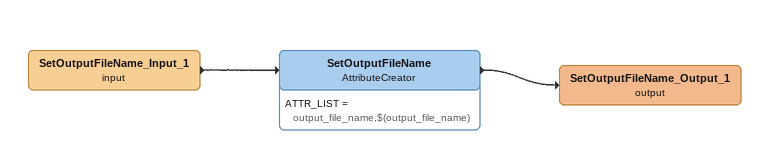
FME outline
SetOutputFileName_Input_1 (input)
    -> SetOutputFileName
SetOutputFileName: AttributeCreator
    ATTR_LIST = output_file_name,$(output_file_name)
    -> SetOutputFileName_Output_1 (output)
SetOutputFileName_Output_1 (output)
